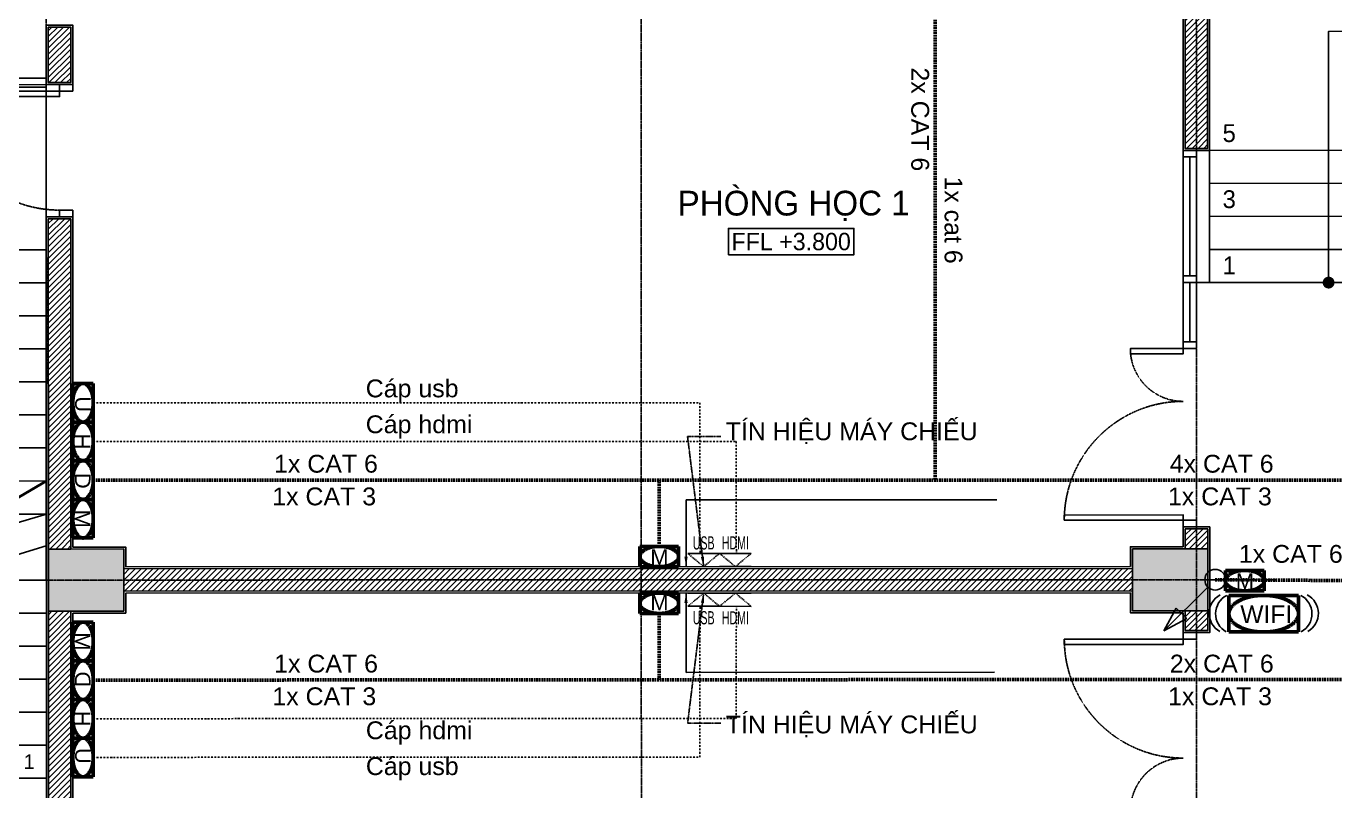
# Model space of a CAD drawing. Header units: inches. Extents: x 1721084 to 1854744, y 225101 to 488646.
# Drawn here: x 1726067 to 1735970, y 337228 to 343018 of the extents above; entities that cross this region are included whole.
import ezdxf
from ezdxf.enums import TextEntityAlignment as Align

# ---------------------------------------------------------------- set-up
doc = ezdxf.new("R2010")
doc.units = ezdxf.units.IN
doc.header["$MEASUREMENT"] = 0
doc.set_wipeout_variables(frame=1)
for name, pattern in [('ACAD_ISO03W100', [30, 12, -18]), ('CENTER2', [1.125, 0.75, -0.125, 0.125, -0.125]), ('DASHDOT', [25.4, 12.7, -6.35, 0, -6.35]), ('DASHED', [19.05, 12.7, -6.35]), ('HIDDEN', [0.375, 0.25, -0.125]), ('X-PL-T2$0$X-GRID-T2$0$CENTER2', [1.125, 0.75, -0.125, 0.125, -0.125]), ('X-PL-T2$0$X-PL-T2$0$DASHEDX2', [1.5, 1, -0.5]), ('XR-EX-P-03$0$HIDDEN', [9.525, 6.35, -3.175])]:
    doc.linetypes.add(name, pattern=pattern)
for name, color, linetype in [('A-ANNO-DIM 100', 252, 'Continuous'), ('A-CLNG-LTNG', 33, 'HIDDEN'), ('DIEN - DAY DIEN', 2, 'ACAD_ISO03W100'), ('DUCT', 11, 'Continuous'), ('e-WIRE', 6, 'ACAD_ISO03W100'), ('SYMBOL', 1, 'Continuous'), ('X-PL-T2$0$A-ANNO-NOTE-ENG', 250, 'Continuous'), ('X-PL-T2$0$A-XREF', 250, 'Continuous'), ('X-PL-T2$0$X-COLUM-T2$0$A-FLOR-COLS-CONC', 250, 'Continuous'), ('X-PL-T2$0$X-COLUM-T2$0$A-FLOR-PATT', 250, 'Continuous'), ('X-PL-T2$0$X-GRID-T2$0$A-GRID', 9, 'X-PL-T2$0$X-GRID-T2$0$CENTER2'), ('X-PL-T2$0$X-PL-T2$0$A-ANNO-RNAM', 250, 'Continuous'), ('X-PL-T2$0$X-PL-T2$0$A-FLOR', 250, 'Continuous'), ('X-PL-T2$0$X-PL-T2$0$A-FLOR-DOOR', 250, 'Continuous'), ('X-PL-T2$0$X-PL-T2$0$A-FLOR-HDRL', 250, 'Continuous'), ('X-PL-T2$0$X-PL-T2$0$A-FLOR-PATT', 250, 'Continuous'), ('X-PL-T2$0$X-PL-T2$0$A-FLOR-STRS', 250, 'Continuous'), ('X-PL-T2$0$X-PL-T2$0$A-FLOR-STRS-NOTE', 250, 'Continuous'), ('X-PL-T2$0$X-PL-T2$0$A-FLOR-WALL', 250, 'Continuous'), ('X-PL-T2$0$X-PL-T2$0$A-FLOR-WALL-FNSH', 250, 'Continuous'), ('X-PL-T2$0$X-PL-T2$0$A-FLOR-WALL-PART', 250, 'Continuous'), ('X-PL-T2$0$X-PL-T2$0$A-XREF', 250, 'Continuous'), ('X-PL-T2$0$X-PL-T2$0$I-ANNO-LEVL-PLAN', 250, 'Continuous'), ('Xref$0$noi that13-5-2008$0$ID-FURN-ROOM-N', 6, 'Continuous')]:
    doc.layers.add(name, color=color, linetype=linetype)
for name, color, linetype, lineweight in [('TTLL', 252, 'DASHED', 50), ('XR-EX-P-03$0$OAP040__', 4, 'Continuous', 25), ('XR-EX-P-03$0$OAP6444_COM_E', 30, 'Continuous', 25)]:
    doc.layers.add(name, color=color, linetype=linetype, lineweight=lineweight)
doc.styles.add('HDUNGARC', font='vn_vni.shx')
doc.styles.add('X-PL-T2$0$HDUNGARC', font='vn_vni.shx')
doc.styles.add('X-PL-T2$0$X-PL-T2$0$HDUNGARC', font='vn_vni.shx')
doc.styles.add('X-PL-T2$0$X-PL-T2$0$SYMBTEXT', font='VAVON_.TTF')
doc.styles.add('XR-EX-P-03$0$Standard', font='arial.ttf')
doc.styles.add('XR-EX-P-03$0$Vn-Vni', font='vn_vni.shx', dxfattribs={"width": 0.75})
doc.styles.add('Xref$0$noi that13-5-2008$0$Arial', font='arial.ttf')
doc.dimstyles.new('DIM-75', dxfattribs={"dimscale": 75, "dimtxt": 1.8, "dimasz": 1, "dimexe": 1, "dimexo": 1, "dimgap": 0.5, "dimtad": 1, "dimdec": 0, "dimzin": 0, "dimdsep": 46, "dimtxsty": 'HDUNGARC', "dimblk": 'ARCHTICK', "dimcen": 2, "dimdle": 1, "dimclrd": 256, "dimclre": 9, "dimclrt": 3, "dimadec": 0, "dimazin": 0, "dimtfac": 1, "dimtdec": 0, "dimtix": 1, "dimtmove": 2, "dimatfit": 2, "dimfxl": 1, "dimtolj": 1, "dimtzin": 0, "dimarcsym": 2})
doc.dimstyles.new('X-PL-T2$0$DIM-75', dxfattribs={"dimscale": 75, "dimtxt": 2, "dimasz": 1, "dimexe": 1, "dimexo": 1, "dimgap": 0.5, "dimtad": 1, "dimdec": 0, "dimzin": 0, "dimdsep": 46, "dimtxsty": 'X-PL-T2$0$HDUNGARC', "dimblk": 'X-PL-T2$0$_ArchTick', "dimcen": 2, "dimdle": 1, "dimclrd": 256, "dimclre": 9, "dimclrt": 3, "dimadec": 0, "dimazin": 0, "dimtfac": 1, "dimtdec": 0, "dimtix": 1, "dimtmove": 2, "dimatfit": 2, "dimfxl": 1, "dimtolj": 1, "dimtzin": 0, "dimarcsym": 2})

# ---------------------------------------------------------------- blocks, each defined once
blk = doc.blocks.new('X-PL-T2$0$X-PL-T2$0$thang 21 bâc')
for points in [[(1850, -2800), (0, -2800), (0, 0), (6200, 0), (6200, -2800), (4350, -2800)], [(1850, -1800), (1850, 0), (2100, 0), (2100, -1800), (1850, -1800)], [(2100, -1800), (2100, 0), (2350, 0), (2350, -1800), (2100, -1800)], [(2350, -1800), (2350, 0), (2600, 0), (2600, -1800), (2350, -1800)], [(2600, -1800), (2600, 0), (2850, 0), (2850, -1800), (2600, -1800)], [(2850, -1800), (2850, 0), (3100, 0), (3100, -1800), (2850, -1800)], [(3100, -1800), (3100, 0), (3350, 0)], [(3100, -1800), (3350, 0)], [(3350, 0), (3600, 0), (3600, -1800), (3350, -1800)], [(3350, -1800), (3600, 0)], [(3600, -1800), (3600, 0), (3850, 0), (3850, -1800), (3600, -1800)], [(3850, -1800), (3850, 0), (4100, 0), (4100, -1800), (3850, -1800)], [(4100, -1800), (4100, 0), (4350, 0), (4350, -1800), (4100, -1800)], [(1850, -1800), (0, -1800)], [(1850, -2800), (1850, -1800), (4350, -1800), (4350, -2800)], [(3350, -1800), (3100, -1800)], [(6200, -1800), (4350, -1800)], [(1850, -2050), (0, -2050)], [(6200, -2050), (4350, -2050)], [(1850, -2300), (0, -2300)], [(6200, -2300), (4350, -2300)], [(1850, -2550), (0, -2550)], [(6200, -2550), (4350, -2550)], [(1850, -2800), (0, -2800)], [(6200, -2800), (4350, -2800)]]:
    blk.add_lwpolyline(points)
blk = doc.blocks.new('*U587')
blk.add_lwpolyline([(0, 0), (-40, 0), (-40, 900), (0, 900)], close=True)
at = {"color": 0}
for points in [[(-900, -100), (-950, -100), (-950, 0), (-900, 0)], [(0, -100), (50, -100), (50, 0), (0, 0)]]:
    blk.add_lwpolyline(points, close=True, dxfattribs=at)
at = {"color": 251, "linetype": 'X-PL-T2$0$X-PL-T2$0$DASHEDX2'}
blk.add_arc((1.6, -0.6), 901.6, 92.64481, 179.96297, dxfattribs=at)
blk = doc.blocks.new('X-PL-T2$0$X-PL-T2$0$Class door 1400')
for points in [[(50, 1000), (50, 100), (90, 100), (90, 1000)], [(1310, 500), (1310, 100), (1350, 100), (1350, 500)], [(0, 100), (0, 0), (50, 0), (50, 100)], [(1350, 100), (1350, 0), (1400, 0), (1400, 100)]]:
    blk.add_lwpolyline(points, close=True)
at = {"color": 251, "linetype": 'X-PL-T2$0$X-PL-T2$0$DASHEDX2'}
for centre, radius, start, end in [((50, 100), 900, 0, 90), ((1350, 100), 400, 90, 180)]:
    blk.add_arc(centre, radius, start, end, dxfattribs=at)
blk = doc.blocks.new('*U592')
for points in [[(0, 0), (50, 0), (50, 100), (0, 100)], [(0, 0), (549.7, 0), (549.7, 100), (0, 100)], [(499.7, 0), (549.7, 0), (549.7, 100), (499.7, 100)]]:
    blk.add_lwpolyline(points, close=True)
at = {"color": 8}
blk.add_lwpolyline([(50, 50), (499.7, 50)], dxfattribs=at)
blk = doc.blocks.new('*U593')
for points in [[(0, 0), (50, 0), (50, 100), (0, 100)], [(0, 0), (1000, 0), (1000, 100), (0, 100)], [(950, 0), (1000, 0), (1000, 100), (950, 100)]]:
    blk.add_lwpolyline(points, close=True)
at = {"color": 8}
blk.add_lwpolyline([(50, 50), (950, 50)], dxfattribs=at)
blk = doc.blocks.new('X-PL-T2$0$X-COLUM-T2')
at = {"layer": 'X-PL-T2$0$X-COLUM-T2$0$A-FLOR-PATT'}
h = blk.add_hatch(dxfattribs=at)
h.set_pattern_fill('!BTCT', color=250, scale=20, pattern_type=2)
h.set_pattern_definition([(50, (0, 0), (143.45204, -12.5504), [15, -165]), (355, (0, 0), (-27.7503, 150.4384), [12, -132]), (100.4514, (11.95, -1.05), (115.7019, 137.8879), [12.748, -140.2284]), (46.1842, (0, 40), (213.4482, -33.1038), [22.5, -247.5]), (96.6356, (17.79, 37.24), (186.9325, 194.8236), [19.122, -210.3426]), (351.1842, (0, 40), (186.9324, 194.8237), [18, -198]), (21, (20, 30), (119.3814, -80.5238), [15, -165]), (326, (20, 30), (48.6631, 145.03), [12, -132]), (71.4514, (29.95, 23.29), (168.0445, 64.5061), [12.748, -140.2284]), (37.5, (0, 0), (2.43197, 66.57877), [0, -130.4, 0, -134, 0, -132.5]), (7.5, (0, 0), (52.6139, 78.88234), [0, -76.4, 0, -127.4, 0, -50.5]), (327.5, (-44.6, 0), (106.76449, -4.51097), [0, -50, 0, -156, 0, -207]), (317.5, (-64.6, 0), (116.63723, 20.021), [0, -65, 0, -103.6, 0, -147]), (45, (0, 0), (-60.10408, 60.10408), []), (45, (0, 24.5), (-60.10408, 60.10408), [])])
h.paths.add_polyline_path([(20685, 3915), (20685, 4285), (20315, 4285), (20315, 3915)])
h.paths.add_polyline_path([(20685, 685), (19915, 685), (19915, 374.6), (20685, 374.6)])
h.paths.add_polyline_path([(15485, -715), (14815, -715), (14815, -985), (15485, -985)])
h.paths.add_polyline_path([(15015, 3915), (15385, 3915), (15385, 4385), (15015, 4385)])
h.paths.add_polyline_path([(8785, 5465), (8785, 5935), (8215, 5935), (8215, 5465)])
h.paths.add_polyline_path([(4735, -985), (4735, -615), (4265, -615), (4265, -985)])
h.paths.add_polyline_path([(8415, -985), (8785, -985), (8785, -615), (8415, -615)])
h.paths.add_polyline_path([(8785, 11336.6), (8415, 11358.4), (8415, 10965), (8785, 10965)])
h.paths.add_polyline_path([(20685, 10634.3), (20315, 10656.1), (20315, 10215), (20685, 10215)])
h.paths.add_polyline_path([(4735, 11575.6), (4265, 11603.3), (4265, 11215), (4735, 11215)])
h.paths.add_polyline_path([(15, 11335), (15, 10965), (385, 10965), (385, 11335)])
h.paths.add_polyline_path([(15, 5935), (15, 5465), (585, 5465), (585, 5935)])
h.paths.add_polyline_path([(385, 15), (385, 385), (15, 385), (15, 15)])
at = {"layer": 'X-PL-T2$0$X-COLUM-T2$0$A-FLOR-COLS-CONC'}
for points in [[(15, 5935), (585, 5935), (585, 5465), (15, 5465)], [(8215, 5935), (8785, 5935), (8785, 5465), (8215, 5465)]]:
    blk.add_lwpolyline(points, close=True, dxfattribs=at)
blk = doc.blocks.new('X-PL-T2$0$X-PL-T2$0$THANH TH')
at = {"layer": 'X-PL-T2$0$X-PL-T2$0$A-FLOR-HDRL'}
for points in [[(0, -150), (-1870, -150), (-1870, -7750), (0, -7750)], [(0, -200), (-1820, -200), (-1820, -7700), (0, -7700)], [(-900, -6400), (-900, -1500)]]:
    blk.add_lwpolyline(points, dxfattribs=at)
at = {"layer": 'X-PL-T2$0$X-PL-T2$0$A-FLOR-STRS'}
for points in [[(0, -220), (-1800, -220), (-1800, -7680), (0, -7680)], [(0, -7680), (0, -220)], [(-950, -1450), (-1800, -1450)], [(-850, -1450), (-950, -1450), (-950, -6450), (-850, -6450), (-850, -1450)], [(-850, -1450), (0, -1450)], [(-950, -1700), (-1800, -1700)], [(-850, -1700), (0, -1700)], [(-950, -1950), (-1800, -1950)], [(-850, -1950), (0, -1950)], [(-950, -2200), (-1800, -2200)], [(-850, -2200), (0, -2200)], [(-950, -2450), (-1800, -2450)], [(-850, -2450), (0, -2450)], [(-950, -2700), (-1800, -2700)], [(-850, -2700), (0, -2700)], [(-950, -2950), (-1800, -2950)], [(-850, -2950), (0, -2950)], [(-950, -3200), (-1800, -3200)], [(-850, -3200), (0, -3200)], [(-950, -3450), (-1800, -3450)], [(-850, -3450), (0, -3450)], [(-850, -3700), (0, -3450)], [(-950, -3700), (-1800, -3700)], [(-1800, -3950), (-950, -3700)], [(-850, -3950), (-2.5, -3690)], [(-1800, -4200), (-950, -3950)], [(-850, -3950), (0, -3950)], [(-950, -4200), (-1800, -4200)], [(-850, -4200), (0, -4200)], [(-950, -4450), (-1800, -4450)], [(-850, -4450), (0, -4450)], [(-950, -4700), (-1800, -4700)], [(-850, -4700), (0, -4700)], [(-950, -4950), (-1800, -4950)], [(-850, -4950), (0, -4950)], [(-950, -5200), (-1800, -5200)], [(-850, -5200), (0, -5200)], [(-950, -5450), (-1800, -5450)], [(-850, -5450), (0, -5450)], [(-950, -5700), (-1800, -5700)], [(-850, -5700), (0, -5700)], [(-950, -5950), (-1800, -5950)], [(-850, -5950), (0, -5950)], [(-950, -6200), (-1800, -6200)], [(-850, -6200), (0, -6200)], [(-950, -6450), (-1800, -6450)], [(-850, -6450), (0, -6450)]]:
    blk.add_lwpolyline(points, dxfattribs=at)
at = {"layer": 'X-PL-T2$0$X-PL-T2$0$A-FLOR-STRS-NOTE', "color": 174, "ltscale": 400, "const_width": 20}
for points in [[(-1800, -1700), (-1375, -1450), (-950, -1700)], [(-850, -3200), (-425, -3450), (0, -3200)], [(-1800, -4450), (-1375, -4200), (-950, -4450)], [(-850, -6200), (-425, -6450), (0, -6200)]]:
    blk.add_lwpolyline(points, dxfattribs=at)
at = {"layer": 'X-PL-T2$0$X-PL-T2$0$A-FLOR-STRS-NOTE'}
for points in [[(-1375, -1450), (-1375, -3825)], [(-425, -3575), (-425, -1450)], [(-425, -3819.6), (-425, -6450)], [(-1375, -4075), (-1375, -6450)]]:
    blk.add_lwpolyline(points, dxfattribs=at)
at = {"layer": 'X-PL-T2$0$X-PL-T2$0$A-FLOR-STRS-NOTE', "color": 174, "const_width": 45}
for points in [[(-447.5, -1450, -1), (-402.5, -1450, -1)], [(-1397.5, -6450, -1), (-1352.5, -6450, -1)]]:
    blk.add_lwpolyline(points, format="xyb", close=True, dxfattribs=at)
at = {"layer": 'X-PL-T2$0$X-PL-T2$0$A-FLOR-STRS', "color": 250, "linetype": 'X-PL-T2$0$X-PL-T2$0$DASHEDX2', "insert": (-131.9, -5324.3), "char_height": 110, "attachment_point": 5, "style": 'X-PL-T2$0$X-PL-T2$0$HDUNGARC'}
blk.add_mtext('1', dxfattribs=at)
blk = doc.blocks.new('X-PL-T2$0$X-PL-T2$0$IDEN-ELEV-PLAN')
blk.add_wipeout([(-6.33, -1.33), (-6.33, 1.33), (6.33, 1.33), (6.33, -1.33)])
blk.add_lwpolyline([(-6.33, -1.33), (-6.33, 1.33), (6.33, 1.33), (6.33, -1.33)], close=True)
at = {"color": 2, "style": 'X-PL-T2$0$X-PL-T2$0$SYMBTEXT'}
blk.add_attdef('EL0.000', text='', height=2, dxfattribs=at).set_placement((0, 0), align=Align.MIDDLE)
blk = doc.blocks.new('X-PL-T2$0$X-GRID-T2')
at = {"layer": 'X-PL-T2$0$X-GRID-T2$0$A-GRID', "ltscale": 8}
for p, q in [((0, 15788.2), (0, -4800)), ((4500, 15788.2), (4500, -4800)), ((8700, -4800), (8700, 15788.2)), ((-3578.7, 5700), (9300, 5700))]:
    blk.add_line(p, q, dxfattribs=at)
blk = doc.blocks.new('X-PL-T2$0$X-PL-T2')
at = {"layer": 'X-PL-T2$0$X-PL-T2$0$A-FLOR-PATT'}
h = blk.add_hatch(dxfattribs=at)
h.set_pattern_fill('ANSI31', color=250, scale=250)
h.paths.add_polyline_path([(8615, 8965), (8785, 8965), (8785, 10765), (9735, 10765), (9735, 11035), (9035, 11035), (9035, 11100.7, 0.379561), (8828.1, 11334), (8785, 11336.6), (8785, 11251.4), (8820.2, 11249.3, -0.37519), (8950, 11100.7), (8950, 10965), (9550, 10965), (9550, 10850), (8785, 10850), (8785, 10965), (8617.2, 10965)])
h = blk.add_hatch(dxfattribs=at)
h.set_pattern_fill('ANSI31', color=250, scale=250)
h.paths.add_polyline_path([(185, 9885), (15, 9885), (15, 9465), (185, 9465)])
h = blk.add_hatch(dxfattribs=at)
h.set_pattern_fill('ANSI31', color=250, scale=250)
h.paths.add_polyline_path([(185, 8435), (15, 8435), (15, 5935), (185, 5935)])
h = blk.add_hatch(dxfattribs=at)
h.set_pattern_fill('ANSI31', color=250, scale=250)
h.paths.add_polyline_path([(8615, 6085), (8615, 5935), (8785, 5935), (8785, 6085)])
h.paths.add_polyline_path([(8215, 5615), (8215, 5785), (585, 5785), (585, 5615)])
h.paths.add_polyline_path([(8615, 5465), (8615, 5315), (8785, 5315), (8785, 5465)])
h = blk.add_hatch(dxfattribs=at)
h.set_pattern_fill('ANSI31', color=250, scale=250)
h.paths.add_polyline_path([(15, 2965), (185, 2965), (185, 5465), (15, 5465)])
at = {"layer": 'X-PL-T2$0$X-PL-T2$0$A-FLOR'}
blk.add_lwpolyline([(0, 8450), (0, 9450)], dxfattribs=at)
at = {"layer": 'X-PL-T2$0$X-PL-T2$0$A-FLOR-STRS-NOTE', "color": 174, "ltscale": 400}
blk.add_lwpolyline([(9700, 7950), (9700, 9850), (12025, 9850)], dxfattribs=at)
at = {"layer": 'X-PL-T2$0$X-PL-T2$0$A-FLOR-STRS-NOTE', "color": 174, "const_width": 45}
blk.add_lwpolyline([(9677.5, 7948.6, -1), (9722.5, 7948.6, -1)], format="xyb", close=True, dxfattribs=at)
at = {"layer": 'X-PL-T2$0$X-PL-T2$0$A-FLOR-WALL'}
for points in [[(8785, 10765), (8785, 8965), (8615, 8965), (8617.2, 10965), (8785, 10965), (8785, 10850)], [(8785, 5935), (8785, 6085), (8615, 6085), (8615, 5935), (8785, 5935)], [(8215, 5785), (585, 5785), (585, 5615), (8215, 5615), (8215, 5785)], [(8615, 5465), (8615, 5315), (8785, 5315), (8785, 5465), (8215, 5465)]]:
    blk.add_lwpolyline(points, dxfattribs=at)
for points in [[(15, 9885), (185, 9885), (185, 9465), (15, 9465)], [(185, 8435), (15, 8435), (15, 5935), (185, 5935)], [(15, 5465), (185, 5465), (185, 2965), (15, 2965)]]:
    blk.add_lwpolyline(points, close=True, dxfattribs=at)
at = {"layer": 'X-PL-T2$0$X-PL-T2$0$A-FLOR-WALL-FNSH'}
for points in [[(8800, 10750), (8800, 8950), (8600, 8950), (8600, 10950), (8200, 10950), (8200, 11184.7)], [(200, 5950), (200, 8450), (0, 8450), (0, 5950)], [(8600, 5450), (8600, 5300), (8800, 5300), (8800, 6100), (8600, 6100), (8600, 5950)], [(0, 5950), (0, 5450)], [(8200, 5800), (600, 5800), (600, 5950), (200, 5950)], [(8200, 5800), (8200, 5950), (8600, 5950)], [(200, 5450), (600, 5450), (600, 5600), (8200, 5600)], [(8200, 5600), (8200, 5450), (8600, 5450)], [(200, 5450), (200, 2950), (0, 2950), (0, 5450)]]:
    blk.add_lwpolyline(points, dxfattribs=at)
blk.add_lwpolyline([(0, 9900), (200, 9900), (200, 9450), (0, 9450)], close=True, dxfattribs=at)
at = {"layer": 'X-PL-T2$0$X-PL-T2$0$A-FLOR-WALL-PART'}
blk.add_lwpolyline([(8700, 7950), (8800, 7950), (8800, 8950), (8700, 8950)], dxfattribs=at)
at = {"layer": 'X-PL-T2$0$X-PL-T2$0$A-FLOR'}
blk.add_blockref('X-PL-T2$0$X-PL-T2$0$thang 21 bâc', (8800, 10750), dxfattribs=at)
at = {"layer": 'X-PL-T2$0$X-PL-T2$0$A-FLOR-DOOR'}
for name, p, rotation in [('*U587', (100, 9400), 90.00000000000004), ('*U593', (8700, 7950), 90), ('*U592', (8700, 7450), 90), ('X-PL-T2$0$X-PL-T2$0$Class door 1400', (8700, 6100), 90)]:
    blk.add_blockref(name, p, dxfattribs=dict(at, rotation=rotation))
at = {"layer": 'X-PL-T2$0$X-PL-T2$0$A-FLOR-DOOR', "extrusion": (0, 0, -1), "zscale": -1, "rotation": 270}
blk.add_blockref('X-PL-T2$0$X-PL-T2$0$Class door 1400', (-8700, 5300), dxfattribs=at)
at = {"layer": 'X-PL-T2$0$X-PL-T2$0$A-FLOR-STRS', "color": 3}
blk.add_blockref('X-PL-T2$0$X-PL-T2$0$THANH TH', (0, 9650), dxfattribs=at)
at = {"layer": 'X-PL-T2$0$X-PL-T2$0$A-FLOR-WALL'}
blk.add_blockref('X-PL-T2$0$X-GRID-T2', (0, 0), dxfattribs=at)
at = {"layer": 'X-PL-T2$0$X-PL-T2$0$A-XREF'}
blk.add_blockref('X-PL-T2$0$X-COLUM-T2', (0, 0), dxfattribs=at)
at = {"layer": 'X-PL-T2$0$X-PL-T2$0$A-ANNO-RNAM', "insert": (5653.6, 8530.6), "char_height": 187.5, "width": 1945.881, "attachment_point": 5, "style": 'X-PL-T2$0$X-PL-T2$0$SYMBTEXT'}
blk.add_mtext('PHOØNG HOÏC 1', dxfattribs=at)
at = {"layer": 'X-PL-T2$0$X-PL-T2$0$I-ANNO-LEVL-PLAN'}
ref = blk.add_blockref('X-PL-T2$0$X-PL-T2$0$IDEN-ELEV-PLAN', (5634.5, 8260.6), dxfattribs=dict(at, xscale=75, yscale=75, zscale=75))
ref.add_attrib('EL 000.00', 'FFL +3.800', dxfattribs={"layer": '0', "height": 131.25, "style": 'X-PL-T2$0$X-PL-T2$0$SYMBTEXT'}).set_placement((5634.5, 8260.6), align=Align.MIDDLE)
blk = doc.blocks.new('X-PL-T2$0$_ArchTick')
at = {"color": 0, "linetype": 'ByBlock', "const_width": 0.15}
blk.add_lwpolyline([(-0.5, -0.48), (0.5, 0.52)], dxfattribs=at)
blk = doc.blocks.new('O MANG')
at = {"layer": 'TTLL', "color": 2, "linetype": 'ByBlock', "ltscale": 250}
blk.add_lwpolyline([(-192676, 105212), (-192091, 105212), (-192091, 104905), (-192676, 104905)], close=True, dxfattribs=at)
at = {"layer": 'TTLL', "color": 7, "linetype": 'ByBlock', "ltscale": 250}
blk.add_ellipse((-192383, 105059), major_axis=(-293, 0), ratio=0.525838, dxfattribs=at)
at = {"layer": 'Xref$0$noi that13-5-2008$0$ID-FURN-ROOM-N', "insert": (-192611, 104931), "char_height": 236.4, "width": 579.73, "attachment_point": 7, "style": 'Xref$0$noi that13-5-2008$0$Arial'}
blk.add_mtext(' M', dxfattribs=at)
blk = doc.blocks.new('SDGDFSGF')
at = {"layer": 'SYMBOL', "color": 1}
for p, q in [((-192311.5, 106328.7), (-191979.1, 106661.1)), ((-192311.5, 106328.7), (-191979.1, 106661.1)), ((-192311.5, 106328.7), (-192218, 106501)), ((-192311.5, 106328.7), (-192218, 106501)), ((-192218, 106501), (-192139.3, 106422.5)), ((-192218, 106501), (-192139.3, 106422.5)), ((-192139.3, 106422.5), (-192311.5, 106328.7)), ((-192139.3, 106422.5), (-192311.5, 106328.7))]:
    blk.add_line(p, q, dxfattribs=at)
at = {"layer": 'SYMBOL', "color": 1, "linetype": 'Continuous'}
blk.add_circle((-191923.7, 106716.5), 78.4, dxfattribs=at)
blk.add_circle((-191923.7, 106716.5), 78.4, dxfattribs=at)
blk = doc.blocks.new('_ArchTick')
at = {"color": 0, "linetype": 'ByBlock', "const_width": 0.15}
blk.add_lwpolyline([(-0.5, -0.48), (0.5, 0.52)], dxfattribs=at)
blk = doc.blocks.new('O DIEN THOAI')
at = {"layer": 'TTLL', "color": 2, "linetype": 'ByBlock', "ltscale": 250}
blk.add_lwpolyline([(-192674, 104452), (-192089, 104452), (-192089, 104145), (-192674, 104145)], close=True, dxfattribs=at)
at = {"layer": 'TTLL', "color": 7, "linetype": 'ByBlock', "ltscale": 250}
blk.add_ellipse((-192382, 104299), major_axis=(-293, 0), ratio=0.525838, dxfattribs=at)
at = {"layer": 'Xref$0$noi that13-5-2008$0$ID-FURN-ROOM-N', "insert": (-192581, 104176), "char_height": 236.4, "width": 579.73, "attachment_point": 7, "style": 'Xref$0$noi that13-5-2008$0$Arial'}
blk.add_mtext(' D', dxfattribs=at)
blk = doc.blocks.new('GV')
at = {"layer": 'TTLL', "color": 2, "linetype": 'ByBlock', "ltscale": 250}
for points in [[(1173152.6, -248726.3), (1173152.6, -249018.9), (1172998.8, -249018.9), (1172998.8, -248726.3)], [(1173152.6, -249018.9), (1173152.6, -249311.4), (1172998.8, -249311.4), (1172998.8, -249018.9)]]:
    blk.add_lwpolyline(points, close=True, dxfattribs=at)
at = {"layer": 'TTLL', "color": 7, "linetype": 'ByBlock', "ltscale": 250}
for centre in [(1173075.7, -248872.6), (1173075.7, -249165.1)]:
    blk.add_ellipse(centre, major_axis=(0, 146.3), ratio=0.525838, dxfattribs=at)
at = {"layer": 'TTLL', "xscale": 0.5, "yscale": 0.5, "zscale": 0.5, "rotation": 270}
for name, p in [('O DIEN THOAI', (1120926.4, -345648.6)), ('O MANG', (1120546.4, -345942))]:
    blk.add_blockref(name, p, dxfattribs=at)
at = {"layer": 'Xref$0$noi that13-5-2008$0$ID-FURN-ROOM-N', "char_height": 118.2, "width": 289.864, "attachment_point": 7, "rotation": 270, "style": 'Xref$0$noi that13-5-2008$0$Arial'}
for s, insert in [('U', (1173014.2, -248824.7)), ('H', (1173011.8, -249106.6))]:
    blk.add_mtext(s, dxfattribs=dict(at, insert=insert))
blk = doc.blocks.new('XR-EX-P-03$0$TEL')
at = {"linetype": 'XR-EX-P-03$0$HIDDEN'}
for p, q in [((5405.1, 19800.1), (5315.1, 19875.1)), ((5495.1, 19875.1), (5405.1, 19800.1))]:
    blk.add_line(p, q, dxfattribs=at)
at = {"color": 0}
for points in [[(5315.1, 19875.1), (5495.1, 19875.1)], [(5315.1, 19800.1), (5495.1, 19800.1)]]:
    blk.add_lwpolyline(points, dxfattribs=at)
at = {"style": 'XR-EX-P-03$0$Standard', "width": 0.8}
blk.add_attdef('1', text='', height=150, dxfattribs=at).set_placement((5405.1, 19900.1), align=Align.BOTTOM_CENTER)
blk = doc.blocks.new('*U681')
at = {"layer": 'XR-EX-P-03$0$OAP6444_COM_E', "xscale": 1.333333333333333, "yscale": 1.333333333333333, "zscale": 1.333333333333333}
blk.add_blockref('XR-EX-P-03$0$TEL', (-7206.8, -26400.1), dxfattribs=at)
at = {"layer": 'XR-EX-P-03$0$OAP040__', "style": 'XR-EX-P-03$0$Vn-Vni', "width": 0.75}
blk.add_attdef('N_1', text='', height=200, dxfattribs=at).set_placement((0, 100), align=Align.BOTTOM_CENTER)
blk = doc.blocks.new('EWWEW')
at = {"layer": 'DUCT', "color": 6, "lineweight": -2}
for centre, start, end in [((1744659, 291523.1), 117.63217, 240.91476), ((1744708, 291519.6), 117.63217, 240.91476), ((1745123.3, 291519.6), 299.08524, 62.36783), ((1745172.3, 291523.1), 299.08524, 62.36783)]:
    blk.add_arc(centre, 156.8, start, end, dxfattribs=at)
at = {"layer": 'TTLL', "color": 2, "linetype": 'ByBlock', "ltscale": 250}
blk.add_lwpolyline([(1744652.3, 291658.6), (1745179, 291658.6), (1745179, 291381.7), (1744652.3, 291381.7)], close=True, dxfattribs=at)
at = {"layer": 'TTLL', "color": 7, "linetype": 'ByBlock', "ltscale": 250}
blk.add_ellipse((1744915.6, 291520.1), major_axis=(-263.3, 0), ratio=0.525838, dxfattribs=at)
at = {"layer": 'Xref$0$noi that13-5-2008$0$ID-FURN-ROOM-N', "insert": (1744738.4, 291449.9), "char_height": 132.99, "width": 326.097, "attachment_point": 7, "style": 'Xref$0$noi that13-5-2008$0$Arial'}
blk.add_mtext(' WIFI', dxfattribs=at)
blk = doc.blocks.new('X-PL-T2')
at = {"layer": 'X-PL-T2$0$A-XREF'}
blk.add_blockref('X-PL-T2$0$X-PL-T2', (0, 0), dxfattribs=at)
at = {"layer": 'X-PL-T2$0$A-ANNO-NOTE-ENG', "color": 3, "char_height": 135, "attachment_point": 5, "style": 'X-PL-T2$0$HDUNGARC'}
for s, insert in [('5', (8948.5, 9079.2)), ('3', (8948.5, 8579.2)), ('1', (8948.5, 8079.2))]:
    blk.add_mtext(s, dxfattribs=dict(at, insert=insert))
at = {"layer": 'X-PL-T2$0$A-XREF'}
for points in [[(4838.5, 5800), (4838.5, 6305), (7190, 6305)], [(4838.5, 5600), (4838.5, 5000), (7172, 5000)]]:
    blk.add_leader(points, dimstyle='X-PL-T2$0$DIM-75', override={"dimgap": 0.5, "dimtad": 0}, dxfattribs=at)
blk = doc.blocks.new('M2')
at = {"layer": 'TTLL', "color": 4}
for p, q in [((1173152.6, -343939.3), (1182771.4, -343939.3)), ((1177436.1, -344441.6), (1177436.1, -343939.3)), ((1177436.3, -344949.4), (1177436.6, -345451.8)), ((1173153.1, -345454.3), (1182771.9, -345448.6))]:
    blk.add_line(p, q, dxfattribs=at)
for points in [[(1173571, -339045), (1179523.8, -339465.4), (1179523.8, -339273.4), (1179523.8, -343939.3)], [(1181643.1, -344694.4), (1182771.4, -344701.5)]]:
    blk.add_lwpolyline(points, dxfattribs=at)
at = {"layer": 'TTLL', "color": 2, "linetype": 'ByBlock', "ltscale": 250}
for points in [[(1177289.9, -344441.6), (1177582.4, -344441.6), (1177582.4, -344595.4), (1177289.9, -344595.4)], [(1177290, -344949.5), (1177582.6, -344949.3), (1177582.5, -344795.5), (1177289.9, -344795.7)]]:
    blk.add_lwpolyline(points, close=True, dxfattribs=at)
at = {"layer": 'TTLL', "color": 7, "linetype": 'ByBlock', "ltscale": 250}
blk.add_ellipse((1177436.1, -344518.5), major_axis=(-146.3, 0), ratio=0.525838, dxfattribs=at)
at = {"layer": 'TTLL', "color": 7, "linetype": 'ByBlock', "ltscale": 250, "extrusion": (0, 0, -1)}
blk.add_ellipse((1177436.2, -344872.5), major_axis=(-146.3, -0.1), ratio=0.525838, dxfattribs=at)
at = {"layer": 'DIEN - DAY DIEN', "linetype": 'DASHDOT'}
blk.add_blockref('GV', (0, -94481.6), dxfattribs=at)
at = {"layer": 'DIEN - DAY DIEN', "linetype": 'DASHDOT', "xscale": -1, "rotation": 180}
blk.add_blockref('GV', (0, -594912.2), dxfattribs=at)
at = {"layer": 'TTLL'}
blk.add_blockref('SDGDFSGF', (1373566.7, -451410.9), dxfattribs=at)
at = {"layer": 'TTLL', "xscale": 0.5, "yscale": 0.5, "zscale": 0.5}
blk.add_blockref('O MANG', (1278058.5, -397230.7), dxfattribs=at)
at = {"layer": 'Xref$0$noi that13-5-2008$0$ID-FURN-ROOM-N'}
ref = blk.add_blockref('*U681', (1177772.4, -344595.4), dxfattribs=dict(at, xscale=-1, rotation=0.1244862860085938))
ref.add_attrib('N_1', 'USB', dxfattribs={"layer": 'XR-EX-P-03$0$OAP040__', "height": 100, "rotation": 0.12449, "style": 'XR-EX-P-03$0$Vn-Vni', "width": 0.6}).set_placement((1177772.2, -344495.4), align=Align.BOTTOM_CENTER)
ref = blk.add_blockref('*U681', (1178012.4, -344594.9), dxfattribs=dict(at, xscale=-1, rotation=0.1244862860085938))
ref.add_attrib('N_1', 'HDMI', dxfattribs={"layer": 'XR-EX-P-03$0$OAP040__', "height": 100, "rotation": 0.12449, "style": 'XR-EX-P-03$0$Vn-Vni', "width": 0.6}).set_placement((1178012.2, -344494.9), align=Align.BOTTOM_CENTER)
ref = blk.add_blockref('*U681', (1177772.5, -344795.4), dxfattribs=dict(at, rotation=179.9094138016755))
ref.add_attrib('N_1', 'USB', dxfattribs={"layer": 'XR-EX-P-03$0$OAP040__', "height": 100, "rotation": 359.90941, "style": 'XR-EX-P-03$0$Vn-Vni', "width": 0.6}).set_placement((1177772.1, -345062.1), align=Align.BOTTOM_CENTER)
ref = blk.add_blockref('*U681', (1178012.5, -344795.8), dxfattribs=dict(at, rotation=179.9094138016755))
ref.add_attrib('N_1', 'HDMI', dxfattribs={"layer": 'XR-EX-P-03$0$OAP040__', "height": 100, "rotation": 359.90941, "style": 'XR-EX-P-03$0$Vn-Vni', "width": 0.6}).set_placement((1178012.1, -345062.5), align=Align.BOTTOM_CENTER)
at = {"layer": 'A-ANNO-DIM 100', "color": 3, "char_height": 135, "style": 'HDUNGARC'}
for s, insert, attachment_point, rotation in [('\\A1;{\\fArial|b0|i0|c0|p34;2x CAT 6}', (1179477.9, -340815.6), 1, 270), ('\\A1;{\\fArial|b0|i0|c0|p34;TÍN HIỆU MÁY CHIẾU}', (1177939.4, -345887.7), 7, 0.03082)]:
    blk.add_mtext(s, dxfattribs=dict(at, insert=insert, attachment_point=attachment_point, rotation=rotation))
at = {"layer": 'A-ANNO-DIM 100', "color": 3, "char_height": 135, "attachment_point": 1, "style": 'HDUNGARC'}
for s, insert in [('\\A1;{\\fArial|b0|i0|c0|p34;TÍN HIỆU MÁY CHIẾU}', (1177938.8, -343503)), ('\\A1;{\\fArial|b0|i0|c0|p34;1x CAT 6}', (1174521, -343748.5)), ('\\A1;{\\fArial|b0|i0|c0|p34;4x CAT 6}', (1181299, -343748.5)), ('\\A1;{\\fArial|b0|i0|c0|p34;1x CAT 3}', (1174507.5, -343996)), ('\\A1;{\\fArial|b0|i0|c0|p34;1x CAT 3}', (1181285.5, -343996)), ('\\A1;{\\fArial|b0|i0|c0|p34;1x CAT 6}', (1181822, -344431)), ('\\A1;{\\fArial|b0|i0|c0|p34;1x CAT 6}', (1174521.9, -345261.7)), ('\\A1;{\\fArial|b0|i0|c0|p34;2x CAT 6}', (1181299.9, -345261.7)), ('\\A1;{\\fArial|b0|i0|c0|p34;1x CAT 3}', (1174508.4, -345509.2)), ('\\A1;{\\fArial|b0|i0|c0|p34;1x CAT 3}', (1181286.4, -345509.2))]:
    blk.add_mtext(s, dxfattribs=dict(at, insert=insert))
at = {"layer": 'Xref$0$noi that13-5-2008$0$ID-FURN-ROOM-N', "insert": (1177322.3, -344582.5), "char_height": 118.21, "width": 289.864, "attachment_point": 7, "style": 'Xref$0$noi that13-5-2008$0$Arial'}
blk.add_mtext(' M', dxfattribs=at)
at = {"layer": 'Xref$0$noi that13-5-2008$0$ID-FURN-ROOM-N', "insert": (1177322.4, -344808.6), "char_height": 118.21, "width": 289.864, "attachment_point": 1, "rotation": 0.0339, "style": 'Xref$0$noi that13-5-2008$0$Arial'}
blk.add_mtext(' M', dxfattribs=at)
at = {"layer": 'A-CLNG-LTNG', "linetype": 'CENTER2'}
for points in [[(1177772.4, -344595.4), (1177650.1, -343610.8), (1177902, -343610.8)], [(1177772.5, -344795.4), (1177650.7, -345780), (1177902.6, -345779.9)]]:
    blk.add_leader(points, dimstyle='DIM-75', override={"dimgap": 0.5, "dimtad": 0}, dxfattribs=at)

msp = doc.modelspace()

# ---------------------------------------------------------------- block references
at = {"layer": 'e-WIRE', "color": 6, "ltscale": 10, "xscale": 1.000295790310395, "yscale": 1.000295790310395, "zscale": 1.000295790310395, "rotation": 0.016950043841553}
msp.add_blockref('X-PL-T2', (1726222.4, 333122.6), dxfattribs=at)

# ---------------------------------------------------------------- next in the draw order: linework, layer by layer
at = {"layer": 'DUCT', "linetype": 'DASHDOT'}
for points in [[(1726574.6, 340167), (1731164, 340167), (1731166.5, 339025.7)], [(1726574.6, 339874.4), (1731439.5, 339874.4), (1731441.3, 339026.3)], [(1726575.2, 337774.3), (1731440.1, 337777.1), (1731441.5, 338625.3)], [(1726575.3, 337481.7), (1731164.8, 337484.4), (1731166.6, 338625.7)]]:
    msp.add_lwpolyline(points, dxfattribs=at)

# ---------------------------------------------------------------- next in the draw order: block references
at = {"layer": 'DIEN - DAY DIEN', "linetype": 'DASHDOT'}
msp.add_blockref('M2', (553421.9, 683521.1), dxfattribs=at)
at = {"layer": 'DUCT', "linetype": 'DASHDOT'}
msp.add_blockref('EWWEW', (-9483.5, 47049.5), dxfattribs=at)

# ---------------------------------------------------------------- next in the draw order: texts
at = {"layer": 'A-ANNO-DIM 100', "color": 3, "char_height": 135, "style": 'HDUNGARC'}
for s, insert, attachment_point, rotation in [('\\A1;{\\fArial|b0|i0|c0|p34;1x cat 6}', (1733015, 341880), 7, 270.03082), ('\\A1;{\\fArial|b0|i0|c0|p34;Cáp usb}', (1728637, 340167), 7, 0.03082), ('\\A1;{\\fArial|b0|i0|c0|p34;Cáp hdmi}', (1728637.1, 339895.4), 7, 0.03082), ('\\A1;{\\fArial|b0|i0|c0|p34;Cáp hdmi}', (1728637.7, 337754.5), 1, 0.00308), ('\\A1;{\\fArial|b0|i0|c0|p34;Cáp usb}', (1728637.8, 337482.9), 1, 0.00308)]:
    msp.add_mtext(s, dxfattribs=dict(at, insert=insert, attachment_point=attachment_point, rotation=rotation))

doc.saveas('drawing.dxf')
